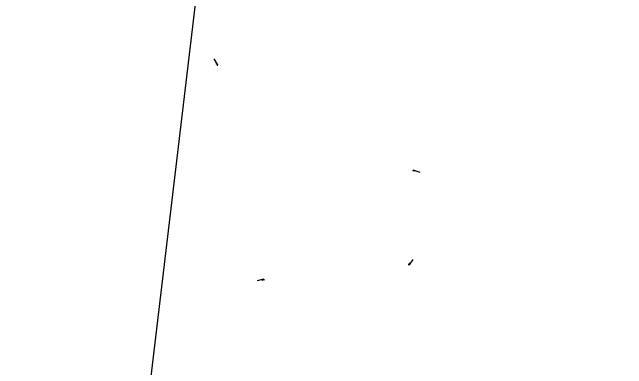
# Model space of a CAD drawing. Header units: millimetres. Extents: x 219390 to 221240, y 444648 to 450301.
# Drawn here: x 219390 to 220315, y 446560 to 447097 of the extents above; entities that cross this region are included whole.
import ezdxf

# ---------------------------------------------------------------- set-up
doc = ezdxf.new("R2010")
doc.units = ezdxf.units.MM
doc.layers.add('[도면]소단측구', color=5, linetype='Continuous')
doc.layers.add('cen', color=1, linetype='Continuous')
doc.linetypes.add('E-WFLOW04', pattern='A,1.5,[32,kscals.shx,S=0.1,R=0,X=0,Y=0],0', length=1.5)

# ---------------------------------------------------------------- blocks, each defined once
blk = doc.blocks.new('A$C31C57068')
at = {"layer": '[도면]소단측구', "color": 4, "ltscale": 8}
blk.add_line((-0.66, -0.16), (0.81, 0.25), dxfattribs=at)
at = {"layer": '[도면]소단측구', "color": 4, "ltscale": 8, "flags": 128}
for points in [[(-0.47, -0.11), (-0.73, 0.04)], [(-0.28, -0.05), (-0.54, 0.1)], [(-0.66, -0.16), (-0.93, -0.01)]]:
    blk.add_lwpolyline(points, dxfattribs=at)
at = {"layer": '[도면]소단측구', "color": 4, "ltscale": 8}
blk.add_solid([(0.81, 0.25), (0.12, 0.06), (0.07, 0.23), (0.81, 0.25)], dxfattribs=at)

msp = doc.modelspace()

# ---------------------------------------------------------------- linework, layer by layer
at = {"layer": 'cen', "color": 2}
msp.add_lwpolyline([(219389.95, 444790.55), (220045.97, 450300.59), (221240.35, 450158.39), (220584.33, 444648.35)], close=True, dxfattribs=at)

# ---------------------------------------------------------------- block references
at = {"layer": '[도면]소단측구', "color": 4, "linetype": 'E-WFLOW04', "ltscale": 9}
for p, xscale, yscale, zscale, rotation in [((219696.77, 447021.98), 6.399999999891236, 6.399999999891236, 6.399999999891236, 106.8152507479432), ((219998.71, 446857.74), -6.399999999891241, 6.399999999891238, 6.399999999891238, 177.4720122566845), ((219990.53, 446720.06), 6.399999999891238, 6.399999999891238, 6.399999999891238, 39.83889975164002), ((219763.95, 446693.94), 6.399999999891236, 6.399999999891236, 6.399999999891236, 180.9411913128931)]:
    msp.add_blockref('A$C31C57068', p, dxfattribs=dict(at, xscale=xscale, yscale=yscale, zscale=zscale, rotation=rotation))

doc.saveas('drawing.dxf')
